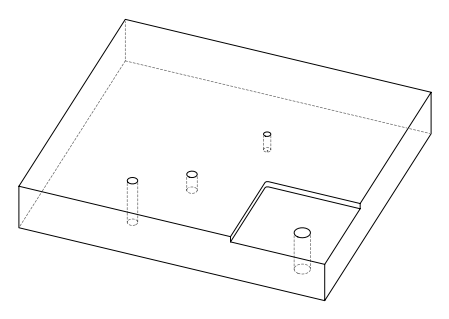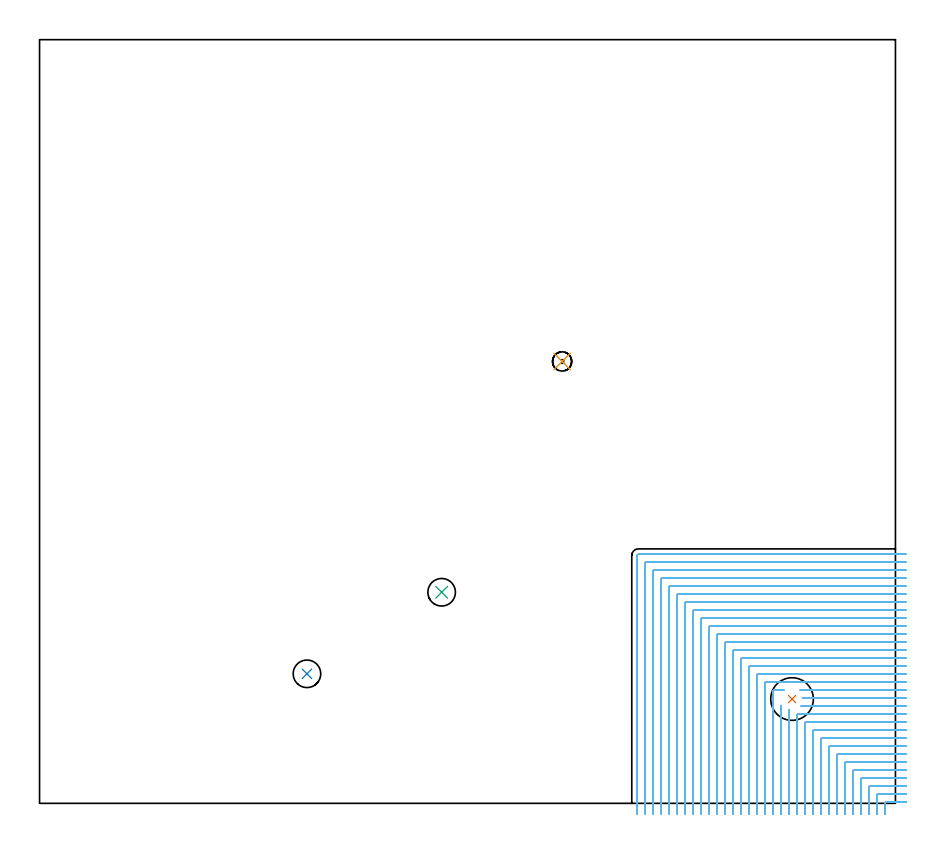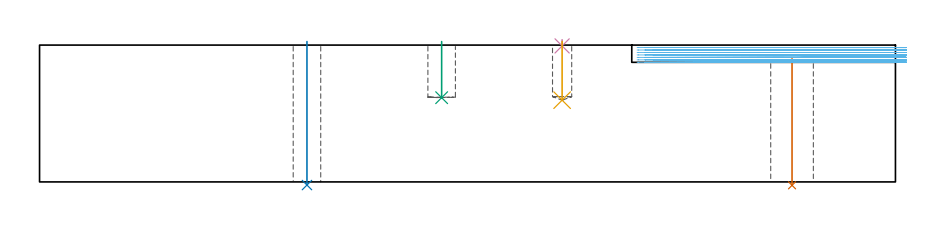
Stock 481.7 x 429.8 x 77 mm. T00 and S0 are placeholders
(PLAN: 6 operations, 4 tool changes, 77.5 min)
(1 INDEXABLE_INSERT_DRILL_THROUGH_HOLE_FROM_SOLID | STEP1HOLE | NXT0302_019 | 0.29 min | 34781 mm3)
(2 INDEXABLE_INSERT_DRILL_THROUGH_HOLE_FROM_SOLID_1 | STEP1HOLE_1 | NXT0302_002 | 0.32 min | 14488 mm3)
(3 INDEXABLE_INSERT_DRILL_BLIND_HOLE_FROM_SOLID | STEP1POCKET | NXT0302_002 | 0.13 min | 5536 mm3)
(4 SPOT_DRILL | STEP1POCKET_1 | NXT0321_9005460120000 | 0.03 min | 0 mm3)
(5 DRILL_BLIND_HOLE_INTO_CENTER | STEP1POCKET_1 | NXT0301_079 | 0.13 min | 2703 mm3)
(6 MILL_CORNER_NOTCH_RECTANGULAR | CORNER_NOTCH_RECTANGULAR | UGT0201_124 | Follow Part, ap 1.5, ae 75% | 76.57 min | 201735 mm3)
(TOOL NXT0302_019 | Index. Insert Drill 24mm [880-D2400L25-05] | D24 PA176 FL120 Z2)
(TOOL NXT0302_002 | Index. Insert Drill 15.5mm [880-D1550L20-05] | D15.5 PA176 FL78 Z2)
(TOOL NXT0321_9005460120000 | NC Spot Drill, 142deg, 12mm, Carbide, Uncoated | D12 PA142 FL30 Z2)
(TOOL NXT0301_079 | Carbide Drill 10.8mm [860.1-1080-032A1-MM 2214] | D10.8 PA140 FL55 Z2)
(TOOL UGT0201_124 | Carbide End Mill 6.0 | D6 FL15 Z4)
(OP 1 INDEXABLE_INSERT_DRILL_THROUGH_HOLE_FROM_SOLID)
G17 G21 G94 G90
T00 M6
G54
G17 G0 G90 X423.5 Y58.7 S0 M3
G43 Z87. H1
G94 G81 G98 Z-1.919 F250. R69.3
G80
M5
M2
(OP 2 INDEXABLE_INSERT_DRILL_THROUGH_HOLE_FROM_SOLID_1)
G17 G21 G94 G90
T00 M6
G54
G17 G0 G90 X150.5 Y72.9 S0 M3
G43 Z87. H1
G94 G81 G98 Z-1.771 F250. R79.
G80
M5
M2
(OP 3 INDEXABLE_INSERT_DRILL_BLIND_HOLE_FROM_SOLID)
G17 G21 G94 G90
T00 M6
G54
G17 G0 G90 X226.3 Y118.8 S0 M3
G43 Z87. H1
G94 G81 G98 Z47.4 F250. R79.
G80
M5
M2
(OP 4 SPOT_DRILL)
G17 G21 G94 G90
T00 M6
G54
G17 G0 G90 X294.1 Y248.7 S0 M3
G43 Z87. H0
G94 G81 G98 Z76.535 F250. R80.
G80
M5
M2
(OP 5 DRILL_BLIND_HOLE_INTO_CENTER)
G17 G21 G94 G90
T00 M6
G54
G17 G0 G90 X294.1 Y248.7 S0 M3
G43 Z87. H1
G94 G81 G98 Z46. F250. R79.
G80
M5
M2
(OP 6 MILL_CORNER_NOTCH_RECTANGULAR)
G17 G21 G94 G90
T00 M6
G54
G17 G0 G90 X487.7 Y0.7 S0 M3
G43 Z87. H0
Z75.614
G94 G1 X484.7 F250.
X476.092 F500.
G3 X475.8 Y0.408 R0.3
G1 Y-3.
Y-6. F250.
G0 Z87.
X487.7 Y5.2
Z75.614
G1 X484.7
X471.592 F500.
G3 X471.3 Y4.908 R0.3
G1 Y-3.
Y-6. F250.
G0 Z87.
X487.7 Y9.7
Z75.614
G1 X484.7
X467.092 F500.
G3 X466.8 Y9.408 R0.3
G1 Y-3.
Y-6. F250.
G0 Z87.
X487.7 Y14.2
Z75.614
G1 X484.7
X462.592 F500.
G3 X462.3 Y13.908 R0.3
G1 Y-3.
Y-6. F250.
G0 Z87.
X487.7 Y18.7
Z75.614
G1 X484.7
X458.092 F500.
G3 X457.8 Y18.408 R0.3
G1 Y-3.
Y-6. F250.
G0 Z87.
X487.7 Y23.2
Z75.614
G1 X484.7
X453.593 F500.
G3 X453.3 Y22.907 R0.3
G1 Y-3.
Y-6. F250.
G0 Z87.
X487.7 Y27.7
Z75.614
G1 X484.7
X449.093 F500.
G3 X448.8 Y27.407 R0.3
G1 Y-3.
Y-6. F250.
G0 Z87.
X487.7 Y32.2
Z75.614
G1 X484.7
X444.593 F500.
G3 X444.3 Y31.907 R0.3
G1 Y-3.
Y-6. F250.
G0 Z87.
X487.7 Y36.7
Z75.614
G1 X484.7
X440.093 F500.
G3 X439.8 Y36.407 R0.3
G1 Y-3.
Y-6. F250.
G0 Z87.
X487.7 Y41.2
Z75.614
G1 X484.7
X435.593 F500.
G3 X435.3 Y40.907 R0.3
G1 Y-3.
Y-6. F250.
G0 Z87.
X487.7 Y45.7
Z75.614
G1 X484.7
X431.094 F500.
G3 X430.8 Y45.406 R0.3
G1 Y-3.
Y-6. F250.
G0 Z87.
X487.7 Y50.2
Z75.614
G1 X484.7
X426.594 F500.
G3 X426.3 Y49.906 R0.3
G1 Y-3.
Y-6. F250.
G0 Z87.
X487.7 Y54.7
Z75.614
G1 X484.7
X431.559 F500.
X428.559 F250.
G0 Z87.
X487.7 Y59.2
Z75.614
G1 X484.7
X432.481 F500.
X429.481 F250.
G0 Z87.
X487.7 Y63.7
Z75.614
G1 X484.7
X430.982 F500.
X427.982 F250.
G0 Z87.
X421.8 Y52.869
Z75.614
G1 Y49.869
Y-3. F500.
Y-6. F250.
G0 Z87.
X417.3 Y55.182
Z75.614
G1 Y52.182
Y-3. F500.
Y-6. F250.
G0 Z87.
X419.018 Y63.7
Z75.614
G1 X416.018
X413.094 F500.
G3 X412.8 Y63.406 R0.3
G1 Y-3.
Y-6. F250.
G0 Z87.
X487.7 Y68.2
Z75.614
G1 X484.7
X408.595 F500.
G3 X408.3 Y67.905 R0.3
G1 Y-3.
Y-6. F250.
G0 Z87.
X487.7 Y72.7
Z75.614
G1 X484.7
X404.095 F500.
G3 X403.8 Y72.405 R0.3
G1 Y-3.
Y-6. F250.
G0 Z87.
X487.7 Y77.2
Z75.614
G1 X484.7
X399.595 F500.
G3 X399.3 Y76.905 R0.3
G1 Y-3.
Y-6. F250.
G0 Z87.
X487.7 Y81.7
Z75.614
G1 X484.7
X395.095 F500.
G3 X394.8 Y81.405 R0.3
G1 Y-3.
Y-6. F250.
G0 Z87.
X487.7 Y86.2
Z75.614
G1 X484.7
X390.595 F500.
G3 X390.3 Y85.905 R0.3
G1 Y-3.
Y-6. F250.
G0 Z87.
X487.7 Y90.7
Z75.614
G1 X484.7
X386.095 F500.
G3 X385.8 Y90.405 R0.3
G1 Y-3.
Y-6. F250.
G0 Z87.
X487.7 Y95.2
Z75.614
G1 X484.7
X381.596 F500.
G3 X381.3 Y94.904 R0.3
G1 Y-3.
Y-6. F250.
G0 Z87.
X487.7 Y99.7
Z75.614
G1 X484.7
X377.096 F500.
G3 X376.8 Y99.404 R0.3
G1 Y-3.
Y-6. F250.
G0 Z87.
X487.7 Y104.2
Z75.614
G1 X484.7
X372.596 F500.
G3 X372.3 Y103.904 R0.3
G1 Y-3.
Y-6. F250.
G0 Z87.
X487.7 Y108.7
Z75.614
G1 X484.7
X368.096 F500.
G3 X367.8 Y108.404 R0.3
G1 Y-3.
Y-6. F250.
G0 Z87.
X487.7 Y113.2
Z75.614
G1 X484.7
X363.596 F500.
G3 X363.3 Y112.904 R0.3
G1 Y-3.
Y-6. F250.
G0 Z87.
X487.7 Y117.7
Z75.614
G1 X484.7
X359.096 F500.
G3 X358.8 Y117.404 R0.3
G1 Y-3.
Y-6. F250.
G0 Z87.
X487.7 Y122.2
Z75.614
G1 X484.7
X354.597 F500.
G3 X354.3 Y121.903 R0.3
G1 Y-3.
Y-6. F250.
G0 Z87.
X487.7 Y126.7
Z75.614
G1 X484.7
X350.097 F500.
G3 X349.8 Y126.403 R0.3
G1 Y-3.
Y-6. F250.
G0 Z87.
X487.7 Y131.2
Z75.614
G1 X484.7
X345.597 F500.
G3 X345.3 Y130.903 R0.3
G1 Y-3.
Y-6. F250.
G0 Z87.
X487.7 Y135.7
Z75.614
G1 X484.7
X341.097 F500.
G3 X340.8 Y135.403 R0.3
G1 Y-3.
Y-6. F250.
G0 Z87.
X487.7 Y140.2
Z75.614
G1 X484.7
X337. F500.
G3 X336.3 Y139.5 R0.7
G1 Y-3.
Y-6. F250.
G0 Z87.
X487.7 Y0.7
Z74.229
G1 X484.7
X476.092 F500.
G3 X475.8 Y0.408 R0.3
G1 Y-3.
Y-6. F250.
G0 Z87.
X487.7 Y5.2
Z74.229
G1 X484.7
X471.592 F500.
G3 X471.3 Y4.908 R0.3
G1 Y-3.
Y-6. F250.
G0 Z87.
X487.7 Y9.7
Z74.229
G1 X484.7
X467.092 F500.
G3 X466.8 Y9.408 R0.3
G1 Y-3.
Y-6. F250.
G0 Z87.
X487.7 Y14.2
Z74.229
G1 X484.7
X462.592 F500.
G3 X462.3 Y13.908 R0.3
G1 Y-3.
Y-6. F250.
G0 Z87.
X487.7 Y18.7
Z74.229
G1 X484.7
X458.092 F500.
G3 X457.8 Y18.408 R0.3
G1 Y-3.
Y-6. F250.
G0 Z87.
X487.7 Y23.2
Z74.229
G1 X484.7
X453.593 F500.
G3 X453.3 Y22.907 R0.3
G1 Y-3.
Y-6. F250.
G0 Z87.
X487.7 Y27.7
Z74.229
G1 X484.7
X449.093 F500.
G3 X448.8 Y27.407 R0.3
G1 Y-3.
Y-6. F250.
G0 Z87.
X487.7 Y32.2
Z74.229
G1 X484.7
X444.593 F500.
G3 X444.3 Y31.907 R0.3
G1 Y-3.
Y-6. F250.
G0 Z87.
X487.7 Y36.7
Z74.229
G1 X484.7
X440.093 F500.
G3 X439.8 Y36.407 R0.3
G1 Y-3.
Y-6. F250.
G0 Z87.
X487.7 Y41.2
Z74.229
G1 X484.7
X435.593 F500.
G3 X435.3 Y40.907 R0.3
G1 Y-3.
Y-6. F250.
G0 Z87.
X487.7 Y45.7
Z74.229
G1 X484.7
X431.094 F500.
G3 X430.8 Y45.406 R0.3
G1 Y-3.
Y-6. F250.
G0 Z87.
X487.7 Y50.2
Z74.229
G1 X484.7
X426.594 F500.
G3 X426.3 Y49.906 R0.3
G1 Y-3.
Y-6. F250.
G0 Z87.
X487.7 Y54.7
Z74.229
G1 X484.7
X431.559 F500.
X428.559 F250.
G0 Z87.
X487.7 Y59.2
Z74.229
G1 X484.7
X432.481 F500.
X429.481 F250.
G0 Z87.
X487.7 Y63.7
Z74.229
G1 X484.7
X430.982 F500.
X427.982 F250.
G0 Z87.
X421.8 Y52.869
Z74.229
G1 Y49.869
Y-3. F500.
Y-6. F250.
G0 Z87.
X417.3 Y55.182
Z74.229
G1 Y52.182
Y-3. F500.
Y-6. F250.
G0 Z87.
X419.018 Y63.7
Z74.229
G1 X416.018
X413.094 F500.
G3 X412.8 Y63.406 R0.3
G1 Y-3.
Y-6. F250.
G0 Z87.
X487.7 Y68.2
Z74.229
G1 X484.7
X408.595 F500.
G3 X408.3 Y67.905 R0.3
G1 Y-3.
Y-6. F250.
G0 Z87.
X487.7 Y72.7
Z74.229
G1 X484.7
X404.095 F500.
G3 X403.8 Y72.405 R0.3
G1 Y-3.
Y-6. F250.
G0 Z87.
X487.7 Y77.2
Z74.229
G1 X484.7
X399.595 F500.
G3 X399.3 Y76.905 R0.3
G1 Y-3.
Y-6. F250.
G0 Z87.
X487.7 Y81.7
Z74.229
G1 X484.7
X395.095 F500.
G3 X394.8 Y81.405 R0.3
G1 Y-3.
Y-6. F250.
G0 Z87.
X487.7 Y86.2
Z74.229
G1 X484.7
X390.595 F500.
G3 X390.3 Y85.905 R0.3
G1 Y-3.
Y-6. F250.
G0 Z87.
X487.7 Y90.7
Z74.229
G1 X484.7
X386.095 F500.
G3 X385.8 Y90.405 R0.3
G1 Y-3.
Y-6. F250.
G0 Z87.
X487.7 Y95.2
Z74.229
G1 X484.7
X381.596 F500.
G3 X381.3 Y94.904 R0.3
G1 Y-3.
Y-6. F250.
G0 Z87.
X487.7 Y99.7
Z74.229
G1 X484.7
X377.096 F500.
G3 X376.8 Y99.404 R0.3
G1 Y-3.
Y-6. F250.
G0 Z87.
X487.7 Y104.2
Z74.229
G1 X484.7
X372.596 F500.
G3 X372.3 Y103.904 R0.3
G1 Y-3.
Y-6. F250.
G0 Z87.
X487.7 Y108.7
Z74.229
G1 X484.7
X368.096 F500.
G3 X367.8 Y108.404 R0.3
G1 Y-3.
Y-6. F250.
G0 Z87.
X487.7 Y113.2
Z74.229
G1 X484.7
X363.596 F500.
G3 X363.3 Y112.904 R0.3
G1 Y-3.
Y-6. F250.
G0 Z87.
X487.7 Y117.7
Z74.229
G1 X484.7
X359.096 F500.
G3 X358.8 Y117.404 R0.3
G1 Y-3.
Y-6. F250.
G0 Z87.
X487.7 Y122.2
Z74.229
G1 X484.7
X354.597 F500.
G3 X354.3 Y121.903 R0.3
G1 Y-3.
Y-6. F250.
G0 Z87.
X487.7 Y126.7
Z74.229
G1 X484.7
X350.097 F500.
G3 X349.8 Y126.403 R0.3
G1 Y-3.
Y-6. F250.
G0 Z87.
X487.7 Y131.2
Z74.229
G1 X484.7
X345.597 F500.
G3 X345.3 Y130.903 R0.3
G1 Y-3.
Y-6. F250.
G0 Z87.
X487.7 Y135.7
Z74.229
G1 X484.7
X341.097 F500.
G3 X340.8 Y135.403 R0.3
G1 Y-3.
Y-6. F250.
G0 Z87.
X487.7 Y140.2
Z74.229
G1 X484.7
X337. F500.
G3 X336.3 Y139.5 R0.7
G1 Y-3.
Y-6. F250.
G0 Z87.
X487.7 Y0.7
Z72.843
G1 X484.7
X476.092 F500.
G3 X475.8 Y0.408 R0.3
G1 Y-3.
Y-6. F250.
G0 Z87.
X487.7 Y5.2
Z72.843
G1 X484.7
X471.592 F500.
G3 X471.3 Y4.908 R0.3
G1 Y-3.
Y-6. F250.
G0 Z87.
X487.7 Y9.7
Z72.843
G1 X484.7
X467.092 F500.
G3 X466.8 Y9.408 R0.3
G1 Y-3.
Y-6. F250.
G0 Z87.
X487.7 Y14.2
Z72.843
G1 X484.7
X462.592 F500.
G3 X462.3 Y13.908 R0.3
G1 Y-3.
Y-6. F250.
G0 Z87.
X487.7 Y18.7
Z72.843
G1 X484.7
X458.092 F500.
G3 X457.8 Y18.408 R0.3
G1 Y-3.
Y-6. F250.
G0 Z87.
X487.7 Y23.2
Z72.843
G1 X484.7
X453.593 F500.
G3 X453.3 Y22.907 R0.3
G1 Y-3.
Y-6. F250.
G0 Z87.
X487.7 Y27.7
Z72.843
G1 X484.7
X449.093 F500.
G3 X448.8 Y27.407 R0.3
G1 Y-3.
Y-6. F250.
G0 Z87.
X487.7 Y32.2
Z72.843
G1 X484.7
X444.593 F500.
G3 X444.3 Y31.907 R0.3
G1 Y-3.
Y-6. F250.
G0 Z87.
X487.7 Y36.7
Z72.843
G1 X484.7
X440.093 F500.
G3 X439.8 Y36.407 R0.3
G1 Y-3.
Y-6. F250.
G0 Z87.
X487.7 Y41.2
Z72.843
G1 X484.7
X435.593 F500.
G3 X435.3 Y40.907 R0.3
G1 Y-3.
Y-6. F250.
G0 Z87.
X487.7 Y45.7
Z72.843
G1 X484.7
X431.094 F500.
G3 X430.8 Y45.406 R0.3
G1 Y-3.
Y-6. F250.
G0 Z87.
X487.7 Y50.2
Z72.843
G1 X484.7
X426.594 F500.
G3 X426.3 Y49.906 R0.3
G1 Y-3.
Y-6. F250.
G0 Z87.
X487.7 Y54.7
Z72.843
G1 X484.7
X431.559 F500.
X428.559 F250.
G0 Z87.
X487.7 Y59.2
Z72.843
G1 X484.7
X432.481 F500.
X429.481 F250.
G0 Z87.
X487.7 Y63.7
Z72.843
G1 X484.7
X430.982 F500.
X427.982 F250.
G0 Z87.
X421.8 Y52.869
Z72.843
G1 Y49.869
Y-3. F500.
Y-6. F250.
G0 Z87.
X417.3 Y55.182
Z72.843
G1 Y52.182
Y-3. F500.
Y-6. F250.
G0 Z87.
X419.018 Y63.7
Z72.843
G1 X416.018
X413.094 F500.
G3 X412.8 Y63.406 R0.3
G1 Y-3.
Y-6. F250.
G0 Z87.
X487.7 Y68.2
Z72.843
G1 X484.7
X408.595 F500.
G3 X408.3 Y67.905 R0.3
G1 Y-3.
Y-6. F250.
G0 Z87.
X487.7 Y72.7
Z72.843
G1 X484.7
X404.095 F500.
G3 X403.8 Y72.405 R0.3
G1 Y-3.
Y-6. F250.
G0 Z87.
X487.7 Y77.2
Z72.843
G1 X484.7
X399.595 F500.
G3 X399.3 Y76.905 R0.3
G1 Y-3.
Y-6. F250.
G0 Z87.
X487.7 Y81.7
Z72.843
G1 X484.7
X395.095 F500.
G3 X394.8 Y81.405 R0.3
G1 Y-3.
Y-6. F250.
G0 Z87.
X487.7 Y86.2
Z72.843
G1 X484.7
X390.595 F500.
G3 X390.3 Y85.905 R0.3
G1 Y-3.
Y-6. F250.
G0 Z87.
X487.7 Y90.7
Z72.843
G1 X484.7
X386.095 F500.
G3 X385.8 Y90.405 R0.3
G1 Y-3.
Y-6. F250.
G0 Z87.
X487.7 Y95.2
Z72.843
G1 X484.7
X381.596 F500.
G3 X381.3 Y94.904 R0.3
G1 Y-3.
Y-6. F250.
G0 Z87.
X487.7 Y99.7
Z72.843
G1 X484.7
X377.096 F500.
G3 X376.8 Y99.404 R0.3
G1 Y-3.
Y-6. F250.
G0 Z87.
X487.7 Y104.2
Z72.843
G1 X484.7
X372.596 F500.
G3 X372.3 Y103.904 R0.3
G1 Y-3.
Y-6. F250.
G0 Z87.
X487.7 Y108.7
Z72.843
G1 X484.7
X368.096 F500.
G3 X367.8 Y108.404 R0.3
G1 Y-3.
Y-6. F250.
G0 Z87.
X487.7 Y113.2
Z72.843
G1 X484.7
X363.596 F500.
G3 X363.3 Y112.904 R0.3
G1 Y-3.
Y-6. F250.
G0 Z87.
X487.7 Y117.7
Z72.843
G1 X484.7
X359.096 F500.
G3 X358.8 Y117.404 R0.3
G1 Y-3.
Y-6. F250.
G0 Z87.
X487.7 Y122.2
Z72.843
G1 X484.7
X354.597 F500.
G3 X354.3 Y121.903 R0.3
G1 Y-3.
Y-6. F250.
G0 Z87.
X487.7 Y126.7
Z72.843
G1 X484.7
X350.097 F500.
G3 X349.8 Y126.403 R0.3
G1 Y-3.
Y-6. F250.
G0 Z87.
X487.7 Y131.2
Z72.843
G1 X484.7
X345.597 F500.
G3 X345.3 Y130.903 R0.3
G1 Y-3.
Y-6. F250.
G0 Z87.
X487.7 Y135.7
Z72.843
G1 X484.7
X341.097 F500.
G3 X340.8 Y135.403 R0.3
G1 Y-3.
Y-6. F250.
G0 Z87.
X487.7 Y140.2
Z72.843
G1 X484.7
X337. F500.
G3 X336.3 Y139.5 R0.7
G1 Y-3.
Y-6. F250.
G0 Z87.
X487.7 Y0.7
Z71.457
G1 X484.7
X476.092 F500.
G3 X475.8 Y0.408 R0.3
G1 Y-3.
Y-6. F250.
G0 Z87.
X487.7 Y5.2
Z71.457
G1 X484.7
X471.592 F500.
G3 X471.3 Y4.908 R0.3
G1 Y-3.
Y-6. F250.
G0 Z87.
X487.7 Y9.7
Z71.457
G1 X484.7
X467.092 F500.
G3 X466.8 Y9.408 R0.3
G1 Y-3.
Y-6. F250.
G0 Z87.
X487.7 Y14.2
Z71.457
G1 X484.7
X462.592 F500.
G3 X462.3 Y13.908 R0.3
G1 Y-3.
Y-6. F250.
G0 Z87.
X487.7 Y18.7
Z71.457
G1 X484.7
X458.092 F500.
G3 X457.8 Y18.408 R0.3
G1 Y-3.
Y-6. F250.
G0 Z87.
X487.7 Y23.2
Z71.457
G1 X484.7
X453.593 F500.
G3 X453.3 Y22.907 R0.3
G1 Y-3.
Y-6. F250.
G0 Z87.
X487.7 Y27.7
Z71.457
G1 X484.7
X449.093 F500.
G3 X448.8 Y27.407 R0.3
G1 Y-3.
Y-6. F250.
G0 Z87.
X487.7 Y32.2
Z71.457
G1 X484.7
X444.593 F500.
G3 X444.3 Y31.907 R0.3
G1 Y-3.
Y-6. F250.
G0 Z87.
X487.7 Y36.7
Z71.457
G1 X484.7
X440.093 F500.
G3 X439.8 Y36.407 R0.3
G1 Y-3.
Y-6. F250.
G0 Z87.
X487.7 Y41.2
Z71.457
G1 X484.7
X435.593 F500.
G3 X435.3 Y40.907 R0.3
G1 Y-3.
Y-6. F250.
G0 Z87.
X487.7 Y45.7
Z71.457
G1 X484.7
X431.094 F500.
G3 X430.8 Y45.406 R0.3
G1 Y-3.
Y-6. F250.
G0 Z87.
X487.7 Y50.2
Z71.457
G1 X484.7
X426.594 F500.
G3 X426.3 Y49.906 R0.3
G1 Y-3.
Y-6. F250.
G0 Z87.
X487.7 Y54.7
Z71.457
G1 X484.7
X431.559 F500.
X428.559 F250.
G0 Z87.
X487.7 Y59.2
Z71.457
G1 X484.7
X432.481 F500.
X429.481 F250.
G0 Z87.
X487.7 Y63.7
Z71.457
G1 X484.7
X430.982 F500.
X427.982 F250.
G0 Z87.
X421.8 Y52.869
Z71.457
G1 Y49.869
Y-3. F500.
Y-6. F250.
G0 Z87.
X417.3 Y55.182
Z71.457
G1 Y52.182
Y-3. F500.
Y-6. F250.
G0 Z87.
X419.018 Y63.7
Z71.457
G1 X416.018
X413.094 F500.
G3 X412.8 Y63.406 R0.3
G1 Y-3.
Y-6. F250.
G0 Z87.
X487.7 Y68.2
Z71.457
G1 X484.7
X408.595 F500.
G3 X408.3 Y67.905 R0.3
G1 Y-3.
Y-6. F250.
G0 Z87.
X487.7 Y72.7
Z71.457
G1 X484.7
X404.095 F500.
G3 X403.8 Y72.405 R0.3
G1 Y-3.
Y-6. F250.
G0 Z87.
X487.7 Y77.2
Z71.457
G1 X484.7
X399.595 F500.
G3 X399.3 Y76.905 R0.3
G1 Y-3.
Y-6. F250.
G0 Z87.
X487.7 Y81.7
Z71.457
G1 X484.7
X395.095 F500.
G3 X394.8 Y81.405 R0.3
G1 Y-3.
Y-6. F250.
G0 Z87.
X487.7 Y86.2
Z71.457
G1 X484.7
X390.595 F500.
G3 X390.3 Y85.905 R0.3
G1 Y-3.
Y-6. F250.
G0 Z87.
X487.7 Y90.7
Z71.457
G1 X484.7
X386.095 F500.
G3 X385.8 Y90.405 R0.3
G1 Y-3.
Y-6. F250.
G0 Z87.
X487.7 Y95.2
Z71.457
G1 X484.7
X381.596 F500.
G3 X381.3 Y94.904 R0.3
G1 Y-3.
Y-6. F250.
G0 Z87.
X487.7 Y99.7
Z71.457
G1 X484.7
X377.096 F500.
G3 X376.8 Y99.404 R0.3
G1 Y-3.
Y-6. F250.
G0 Z87.
X487.7 Y104.2
Z71.457
G1 X484.7
X372.596 F500.
G3 X372.3 Y103.904 R0.3
G1 Y-3.
Y-6. F250.
G0 Z87.
X487.7 Y108.7
Z71.457
G1 X484.7
X368.096 F500.
G3 X367.8 Y108.404 R0.3
G1 Y-3.
Y-6. F250.
G0 Z87.
X487.7 Y113.2
Z71.457
G1 X484.7
X363.596 F500.
G3 X363.3 Y112.904 R0.3
G1 Y-3.
Y-6. F250.
G0 Z87.
X487.7 Y117.7
Z71.457
G1 X484.7
X359.096 F500.
G3 X358.8 Y117.404 R0.3
G1 Y-3.
Y-6. F250.
G0 Z87.
X487.7 Y122.2
Z71.457
G1 X484.7
X354.597 F500.
G3 X354.3 Y121.903 R0.3
G1 Y-3.
Y-6. F250.
G0 Z87.
X487.7 Y126.7
Z71.457
G1 X484.7
X350.097 F500.
G3 X349.8 Y126.403 R0.3
G1 Y-3.
Y-6. F250.
G0 Z87.
X487.7 Y131.2
Z71.457
G1 X484.7
X345.597 F500.
G3 X345.3 Y130.903 R0.3
G1 Y-3.
Y-6. F250.
G0 Z87.
X487.7 Y135.7
Z71.457
G1 X484.7
X341.097 F500.
G3 X340.8 Y135.403 R0.3
G1 Y-3.
Y-6. F250.
G0 Z87.
X487.7 Y140.2
Z71.457
G1 X484.7
X337. F500.
G3 X336.3 Y139.5 R0.7
G1 Y-3.
Y-6. F250.
G0 Z87.
X487.7 Y0.7
Z70.071
G1 X484.7
X476.092 F500.
G3 X475.8 Y0.408 R0.3
G1 Y-3.
Y-6. F250.
G0 Z87.
X487.7 Y5.2
Z70.071
G1 X484.7
X471.592 F500.
G3 X471.3 Y4.908 R0.3
G1 Y-3.
Y-6. F250.
G0 Z87.
X487.7 Y9.7
Z70.071
G1 X484.7
X467.092 F500.
G3 X466.8 Y9.408 R0.3
G1 Y-3.
Y-6. F250.
G0 Z87.
X487.7 Y14.2
Z70.071
G1 X484.7
X462.592 F500.
G3 X462.3 Y13.908 R0.3
G1 Y-3.
Y-6. F250.
G0 Z87.
X487.7 Y18.7
Z70.071
G1 X484.7
X458.092 F500.
G3 X457.8 Y18.408 R0.3
G1 Y-3.
Y-6. F250.
G0 Z87.
X487.7 Y23.2
Z70.071
G1 X484.7
X453.593 F500.
G3 X453.3 Y22.907 R0.3
G1 Y-3.
Y-6. F250.
G0 Z87.
X487.7 Y27.7
Z70.071
G1 X484.7
X449.093 F500.
G3 X448.8 Y27.407 R0.3
G1 Y-3.
Y-6. F250.
G0 Z87.
X487.7 Y32.2
Z70.071
G1 X484.7
X444.593 F500.
G3 X444.3 Y31.907 R0.3
G1 Y-3.
Y-6. F250.
G0 Z87.
X487.7 Y36.7
Z70.071
G1 X484.7
X440.093 F500.
G3 X439.8 Y36.407 R0.3
G1 Y-3.
Y-6. F250.
G0 Z87.
X487.7 Y41.2
Z70.071
G1 X484.7
X435.593 F500.
G3 X435.3 Y40.907 R0.3
G1 Y-3.
Y-6. F250.
G0 Z87.
X487.7 Y45.7
Z70.071
G1 X484.7
X431.094 F500.
G3 X430.8 Y45.406 R0.3
G1 Y-3.
Y-6. F250.
G0 Z87.
X487.7 Y50.2
Z70.071
G1 X484.7
X426.594 F500.
G3 X426.3 Y49.906 R0.3
G1 Y-3.
Y-6. F250.
G0 Z87.
X487.7 Y54.7
Z70.071
G1 X484.7
X431.559 F500.
X428.559 F250.
G0 Z87.
X487.7 Y59.2
Z70.071
G1 X484.7
X432.481 F500.
X429.481 F250.
G0 Z87.
X487.7 Y63.7
Z70.071
G1 X484.7
X430.982 F500.
X427.982 F250.
G0 Z87.
X421.8 Y52.869
Z70.071
G1 Y49.869
Y-3. F500.
Y-6. F250.
G0 Z87.
X417.3 Y55.182
Z70.071
G1 Y52.182
Y-3. F500.
Y-6. F250.
G0 Z87.
X419.018 Y63.7
Z70.071
G1 X416.018
X413.094 F500.
G3 X412.8 Y63.406 R0.3
G1 Y-3.
Y-6. F250.
G0 Z87.
X487.7 Y68.2
Z70.071
G1 X484.7
X408.595 F500.
G3 X408.3 Y67.905 R0.3
G1 Y-3.
Y-6. F250.
G0 Z87.
X487.7 Y72.7
Z70.071
G1 X484.7
X404.095 F500.
G3 X403.8 Y72.405 R0.3
G1 Y-3.
Y-6. F250.
G0 Z87.
X487.7 Y77.2
Z70.071
G1 X484.7
X399.595 F500.
G3 X399.3 Y76.905 R0.3
G1 Y-3.
Y-6. F250.
G0 Z87.
X487.7 Y81.7
Z70.071
G1 X484.7
X395.095 F500.
G3 X394.8 Y81.405 R0.3
G1 Y-3.
Y-6. F250.
G0 Z87.
X487.7 Y86.2
Z70.071
G1 X484.7
X390.595 F500.
G3 X390.3 Y85.905 R0.3
G1 Y-3.
Y-6. F250.
G0 Z87.
X487.7 Y90.7
Z70.071
G1 X484.7
X386.095 F500.
G3 X385.8 Y90.405 R0.3
G1 Y-3.
Y-6. F250.
G0 Z87.
X487.7 Y95.2
Z70.071
G1 X484.7
X381.596 F500.
G3 X381.3 Y94.904 R0.3
G1 Y-3.
Y-6. F250.
G0 Z87.
X487.7 Y99.7
Z70.071
G1 X484.7
X377.096 F500.
G3 X376.8 Y99.404 R0.3
G1 Y-3.
Y-6. F250.
G0 Z87.
X487.7 Y104.2
Z70.071
G1 X484.7
X372.596 F500.
G3 X372.3 Y103.904 R0.3
G1 Y-3.
Y-6. F250.
G0 Z87.
X487.7 Y108.7
Z70.071
G1 X484.7
X368.096 F500.
G3 X367.8 Y108.404 R0.3
G1 Y-3.
Y-6. F250.
G0 Z87.
X487.7 Y113.2
Z70.071
G1 X484.7
X363.596 F500.
G3 X363.3 Y112.904 R0.3
G1 Y-3.
Y-6. F250.
G0 Z87.
X487.7 Y117.7
Z70.071
G1 X484.7
X359.096 F500.
G3 X358.8 Y117.404 R0.3
G1 Y-3.
Y-6. F250.
G0 Z87.
X487.7 Y122.2
Z70.071
G1 X484.7
X354.597 F500.
G3 X354.3 Y121.903 R0.3
G1 Y-3.
Y-6. F250.
G0 Z87.
X487.7 Y126.7
Z70.071
G1 X484.7
X350.097 F500.
G3 X349.8 Y126.403 R0.3
G1 Y-3.
Y-6. F250.
G0 Z87.
X487.7 Y131.2
Z70.071
G1 X484.7
X345.597 F500.
G3 X345.3 Y130.903 R0.3
G1 Y-3.
Y-6. F250.
G0 Z87.
X487.7 Y135.7
Z70.071
G1 X484.7
X341.097 F500.
G3 X340.8 Y135.403 R0.3
G1 Y-3.
Y-6. F250.
G0 Z87.
X487.7 Y140.2
Z70.071
G1 X484.7
X337. F500.
G3 X336.3 Y139.5 R0.7
G1 Y-3.
Y-6. F250.
G0 Z87.
X487.7 Y0.7
Z68.686
G1 X484.7
X476.092 F500.
G3 X475.8 Y0.408 R0.3
G1 Y-3.
Y-6. F250.
G0 Z87.
X487.7 Y5.2
Z68.686
G1 X484.7
X471.592 F500.
G3 X471.3 Y4.908 R0.3
G1 Y-3.
Y-6. F250.
G0 Z87.
X487.7 Y9.7
Z68.686
G1 X484.7
X467.092 F500.
G3 X466.8 Y9.408 R0.3
G1 Y-3.
Y-6. F250.
G0 Z87.
X487.7 Y14.2
Z68.686
G1 X484.7
X462.592 F500.
G3 X462.3 Y13.908 R0.3
G1 Y-3.
Y-6. F250.
G0 Z87.
X487.7 Y18.7
Z68.686
G1 X484.7
X458.092 F500.
G3 X457.8 Y18.408 R0.3
G1 Y-3.
Y-6. F250.
G0 Z87.
X487.7 Y23.2
Z68.686
G1 X484.7
X453.593 F500.
G3 X453.3 Y22.907 R0.3
G1 Y-3.
Y-6. F250.
G0 Z87.
X487.7 Y27.7
Z68.686
G1 X484.7
X449.093 F500.
G3 X448.8 Y27.407 R0.3
G1 Y-3.
Y-6. F250.
G0 Z87.
X487.7 Y32.2
Z68.686
G1 X484.7
X444.593 F500.
G3 X444.3 Y31.907 R0.3
G1 Y-3.
Y-6. F250.
G0 Z87.
X487.7 Y36.7
Z68.686
G1 X484.7
X440.093 F500.
G3 X439.8 Y36.407 R0.3
G1 Y-3.
Y-6. F250.
G0 Z87.
X487.7 Y41.2
Z68.686
G1 X484.7
X435.593 F500.
G3 X435.3 Y40.907 R0.3
G1 Y-3.
Y-6. F250.
G0 Z87.
X487.7 Y45.7
Z68.686
G1 X484.7
X431.094 F500.
G3 X430.8 Y45.406 R0.3
G1 Y-3.
Y-6. F250.
G0 Z87.
X487.7 Y50.2
Z68.686
G1 X484.7
X426.594 F500.
G3 X426.3 Y49.906 R0.3
G1 Y-3.
Y-6. F250.
G0 Z87.
X487.7 Y54.7
Z68.686
G1 X484.7
X431.559 F500.
X428.559 F250.
G0 Z87.
X487.7 Y59.2
Z68.686
G1 X484.7
X432.481 F500.
X429.481 F250.
G0 Z87.
X487.7 Y63.7
Z68.686
G1 X484.7
X430.982 F500.
X427.982 F250.
G0 Z87.
X421.8 Y52.869
Z68.686
G1 Y49.869
Y-3. F500.
Y-6. F250.
G0 Z87.
X417.3 Y55.182
Z68.686
G1 Y52.182
Y-3. F500.
Y-6. F250.
G0 Z87.
X419.018 Y63.7
Z68.686
G1 X416.018
X413.094 F500.
G3 X412.8 Y63.406 R0.3
G1 Y-3.
Y-6. F250.
G0 Z87.
X487.7 Y68.2
Z68.686
G1 X484.7
X408.595 F500.
G3 X408.3 Y67.905 R0.3
G1 Y-3.
Y-6. F250.
G0 Z87.
X487.7 Y72.7
Z68.686
G1 X484.7
X404.095 F500.
G3 X403.8 Y72.405 R0.3
G1 Y-3.
Y-6. F250.
G0 Z87.
X487.7 Y77.2
Z68.686
G1 X484.7
X399.595 F500.
G3 X399.3 Y76.905 R0.3
G1 Y-3.
Y-6. F250.
G0 Z87.
X487.7 Y81.7
Z68.686
G1 X484.7
X395.095 F500.
G3 X394.8 Y81.405 R0.3
G1 Y-3.
Y-6. F250.
G0 Z87.
X487.7 Y86.2
Z68.686
G1 X484.7
X390.595 F500.
G3 X390.3 Y85.905 R0.3
G1 Y-3.
Y-6. F250.
G0 Z87.
X487.7 Y90.7
Z68.686
G1 X484.7
X386.095 F500.
G3 X385.8 Y90.405 R0.3
G1 Y-3.
Y-6. F250.
G0 Z87.
X487.7 Y95.2
Z68.686
G1 X484.7
X381.596 F500.
G3 X381.3 Y94.904 R0.3
G1 Y-3.
Y-6. F250.
G0 Z87.
X487.7 Y99.7
Z68.686
G1 X484.7
X377.096 F500.
G3 X376.8 Y99.404 R0.3
G1 Y-3.
Y-6. F250.
G0 Z87.
X487.7 Y104.2
Z68.686
G1 X484.7
X372.596 F500.
G3 X372.3 Y103.904 R0.3
G1 Y-3.
Y-6. F250.
G0 Z87.
X487.7 Y108.7
Z68.686
G1 X484.7
X368.096 F500.
G3 X367.8 Y108.404 R0.3
G1 Y-3.
Y-6. F250.
G0 Z87.
X487.7 Y113.2
Z68.686
G1 X484.7
X363.596 F500.
G3 X363.3 Y112.904 R0.3
G1 Y-3.
Y-6. F250.
G0 Z87.
X487.7 Y117.7
Z68.686
G1 X484.7
X359.096 F500.
G3 X358.8 Y117.404 R0.3
G1 Y-3.
Y-6. F250.
G0 Z87.
X487.7 Y122.2
Z68.686
G1 X484.7
X354.597 F500.
G3 X354.3 Y121.903 R0.3
G1 Y-3.
Y-6. F250.
G0 Z87.
X487.7 Y126.7
Z68.686
G1 X484.7
X350.097 F500.
G3 X349.8 Y126.403 R0.3
G1 Y-3.
Y-6. F250.
G0 Z87.
X487.7 Y131.2
Z68.686
G1 X484.7
X345.597 F500.
G3 X345.3 Y130.903 R0.3
G1 Y-3.
Y-6. F250.
G0 Z87.
X487.7 Y135.7
Z68.686
G1 X484.7
X341.097 F500.
G3 X340.8 Y135.403 R0.3
G1 Y-3.
Y-6. F250.
G0 Z87.
X487.7 Y140.2
Z68.686
G1 X484.7
X337. F500.
G3 X336.3 Y139.5 R0.7
G1 Y-3.
Y-6. F250.
G0 Z87.
X487.7 Y0.7
Z67.3
G1 X484.7
X476.092 F500.
G3 X475.8 Y0.408 R0.3
G1 Y-3.
Y-6. F250.
G0 Z87.
X487.7 Y5.2
Z67.3
G1 X484.7
X471.592 F500.
G3 X471.3 Y4.908 R0.3
G1 Y-3.
Y-6. F250.
G0 Z87.
X487.7 Y9.7
Z67.3
G1 X484.7
X467.092 F500.
G3 X466.8 Y9.408 R0.3
G1 Y-3.
Y-6. F250.
G0 Z87.
X487.7 Y14.2
Z67.3
G1 X484.7
X462.592 F500.
G3 X462.3 Y13.908 R0.3
G1 Y-3.
Y-6. F250.
G0 Z87.
X487.7 Y18.7
Z67.3
G1 X484.7
X458.092 F500.
G3 X457.8 Y18.408 R0.3
G1 Y-3.
Y-6. F250.
G0 Z87.
X487.7 Y23.2
Z67.3
G1 X484.7
X453.593 F500.
G3 X453.3 Y22.907 R0.3
G1 Y-3.
Y-6. F250.
G0 Z87.
X487.7 Y27.7
Z67.3
G1 X484.7
X449.093 F500.
G3 X448.8 Y27.407 R0.3
G1 Y-3.
Y-6. F250.
G0 Z87.
X487.7 Y32.2
Z67.3
G1 X484.7
X444.593 F500.
G3 X444.3 Y31.907 R0.3
G1 Y-3.
Y-6. F250.
G0 Z87.
X487.7 Y36.7
Z67.3
G1 X484.7
X440.093 F500.
G3 X439.8 Y36.407 R0.3
G1 Y-3.
Y-6. F250.
G0 Z87.
X487.7 Y41.2
Z67.3
G1 X484.7
X435.593 F500.
G3 X435.3 Y40.907 R0.3
G1 Y-3.
Y-6. F250.
G0 Z87.
X487.7 Y45.7
Z67.3
G1 X484.7
X431.094 F500.
G3 X430.8 Y45.406 R0.3
G1 Y-3.
Y-6. F250.
G0 Z87.
X487.7 Y50.2
Z67.3
G1 X484.7
X426.594 F500.
G3 X426.3 Y49.906 R0.3
G1 Y-3.
Y-6. F250.
G0 Z87.
X487.7 Y54.7
Z67.3
G1 X484.7
X431.559 F500.
X428.559 F250.
G0 Z87.
X487.7 Y59.2
Z67.3
G1 X484.7
X432.481 F500.
X429.481 F250.
G0 Z87.
X487.7 Y63.7
Z67.3
G1 X484.7
X430.982 F500.
X427.982 F250.
G0 Z87.
X421.8 Y52.869
Z67.3
G1 Y49.869
Y-3. F500.
Y-6. F250.
G0 Z87.
X417.3 Y55.182
Z67.3
G1 Y52.182
Y-3. F500.
Y-6. F250.
G0 Z87.
X419.018 Y63.7
Z67.3
G1 X416.018
X413.094 F500.
G3 X412.8 Y63.406 R0.3
G1 Y-3.
Y-6. F250.
G0 Z87.
X487.7 Y68.2
Z67.3
G1 X484.7
X408.595 F500.
G3 X408.3 Y67.905 R0.3
G1 Y-3.
Y-6. F250.
G0 Z87.
X487.7 Y72.7
Z67.3
G1 X484.7
X404.095 F500.
G3 X403.8 Y72.405 R0.3
G1 Y-3.
Y-6. F250.
G0 Z87.
X487.7 Y77.2
Z67.3
G1 X484.7
X399.595 F500.
G3 X399.3 Y76.905 R0.3
G1 Y-3.
Y-6. F250.
G0 Z87.
X487.7 Y81.7
Z67.3
G1 X484.7
X395.095 F500.
G3 X394.8 Y81.405 R0.3
G1 Y-3.
Y-6. F250.
G0 Z87.
X487.7 Y86.2
Z67.3
G1 X484.7
X390.595 F500.
G3 X390.3 Y85.905 R0.3
G1 Y-3.
Y-6. F250.
G0 Z87.
X487.7 Y90.7
Z67.3
G1 X484.7
X386.095 F500.
G3 X385.8 Y90.405 R0.3
G1 Y-3.
Y-6. F250.
G0 Z87.
X487.7 Y95.2
Z67.3
G1 X484.7
X381.596 F500.
G3 X381.3 Y94.904 R0.3
G1 Y-3.
Y-6. F250.
G0 Z87.
X487.7 Y99.7
Z67.3
G1 X484.7
X377.096 F500.
G3 X376.8 Y99.404 R0.3
G1 Y-3.
Y-6. F250.
G0 Z87.
X487.7 Y104.2
Z67.3
G1 X484.7
X372.596 F500.
G3 X372.3 Y103.904 R0.3
G1 Y-3.
Y-6. F250.
G0 Z87.
X487.7 Y108.7
Z67.3
G1 X484.7
X368.096 F500.
G3 X367.8 Y108.404 R0.3
G1 Y-3.
Y-6. F250.
G0 Z87.
X487.7 Y113.2
Z67.3
G1 X484.7
X363.596 F500.
G3 X363.3 Y112.904 R0.3
G1 Y-3.
Y-6. F250.
G0 Z87.
X487.7 Y117.7
Z67.3
G1 X484.7
X359.096 F500.
G3 X358.8 Y117.404 R0.3
G1 Y-3.
Y-6. F250.
G0 Z87.
X487.7 Y122.2
Z67.3
G1 X484.7
X354.597 F500.
G3 X354.3 Y121.903 R0.3
G1 Y-3.
Y-6. F250.
G0 Z87.
X487.7 Y126.7
Z67.3
G1 X484.7
X350.097 F500.
G3 X349.8 Y126.403 R0.3
G1 Y-3.
Y-6. F250.
G0 Z87.
X487.7 Y131.2
Z67.3
G1 X484.7
X345.597 F500.
G3 X345.3 Y130.903 R0.3
G1 Y-3.
Y-6. F250.
G0 Z87.
X487.7 Y135.7
Z67.3
G1 X484.7
X341.097 F500.
G3 X340.8 Y135.403 R0.3
G1 Y-3.
Y-6. F250.
G0 Z87.
X487.7 Y140.2
Z67.3
G1 X484.7
X337. F500.
G3 X336.3 Y139.5 R0.7
G1 Y-3.
Y-6. F250.
G0 Z87.
M5
M2
